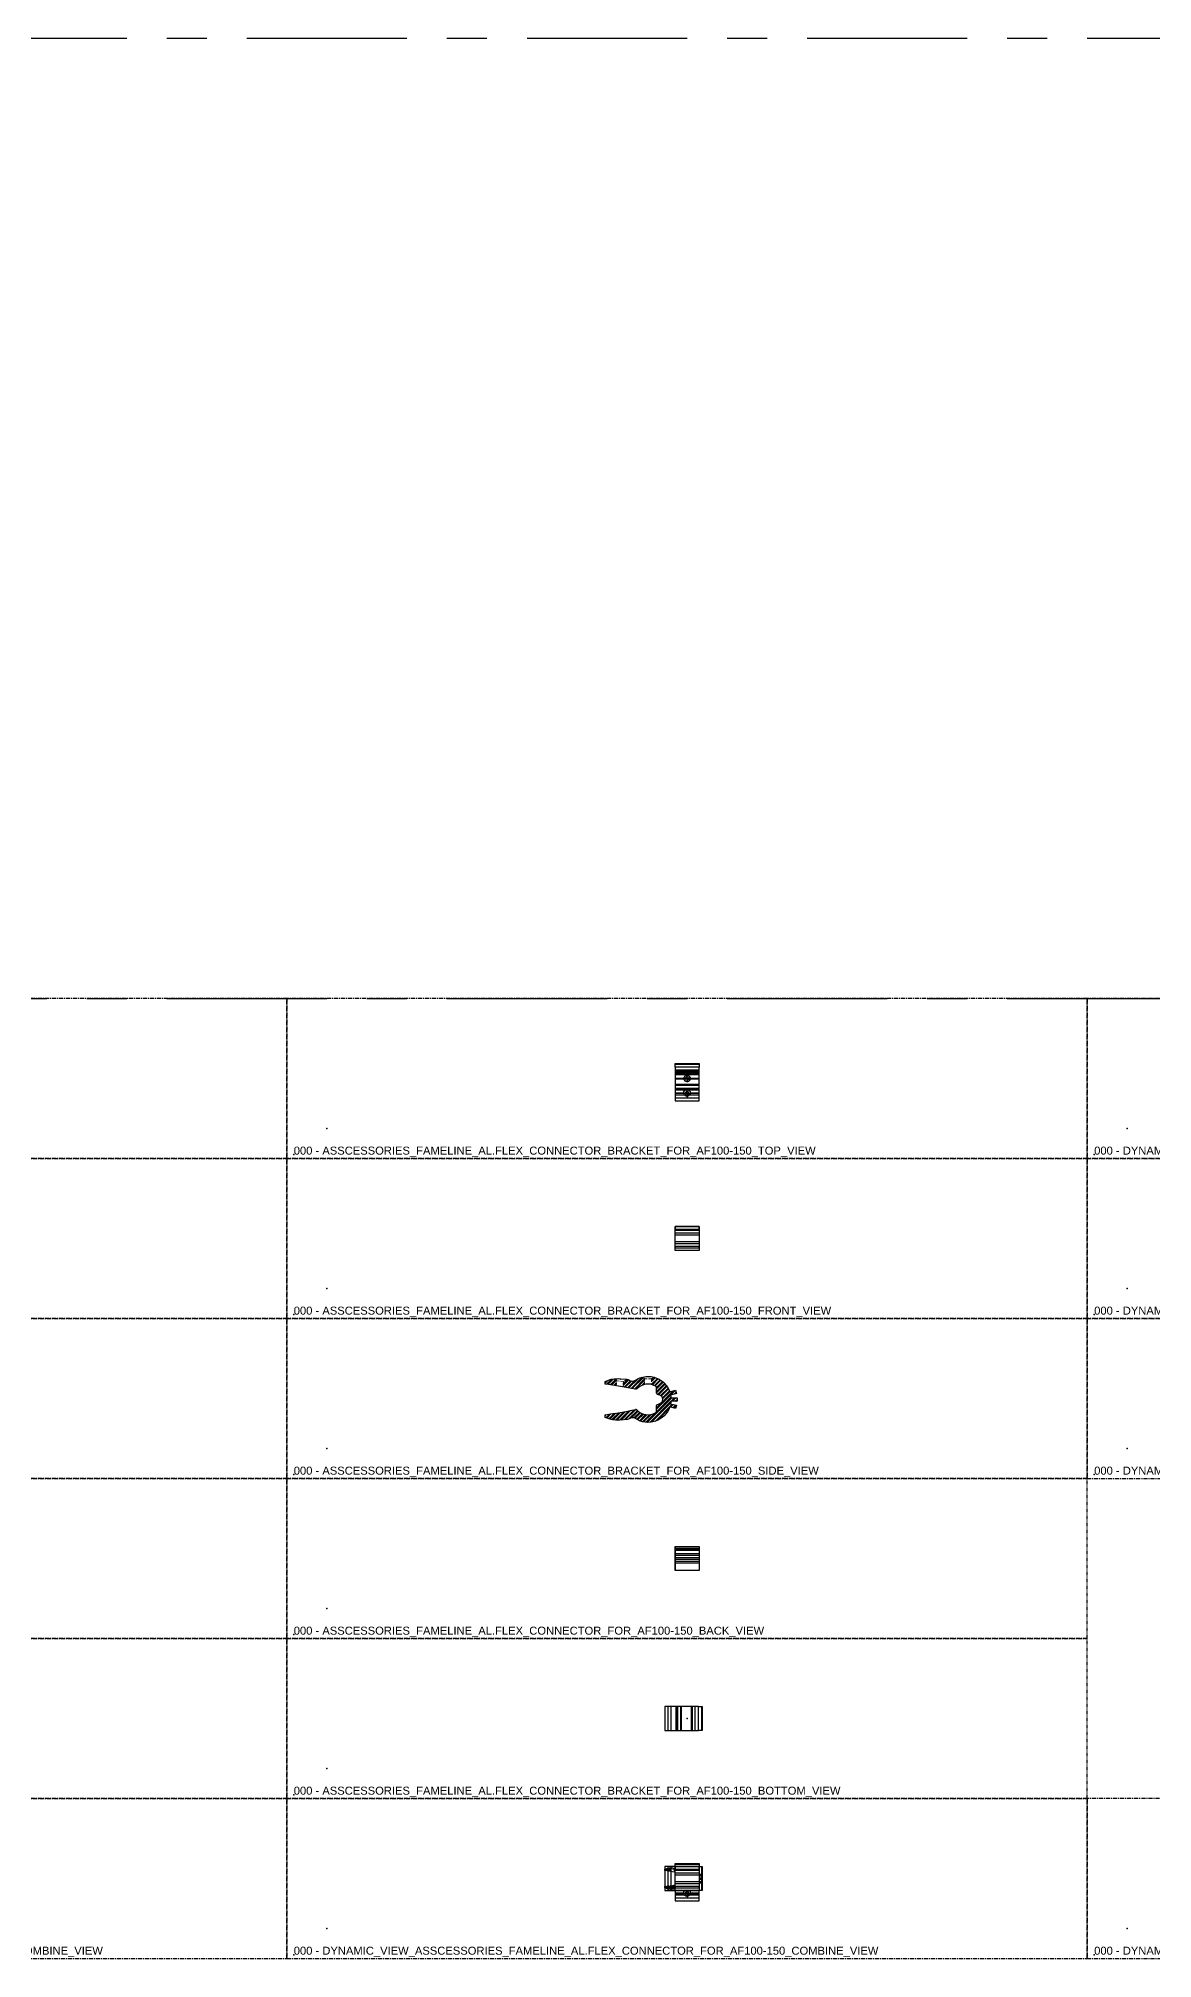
# Model space of a CAD drawing. Header units: millimetres. Extents: x -244126 to 368105, y -173968 to 259060.
# Drawn here: x 162574 to 163966, y -10996 to -8596 of the extents above; entities that cross this region are included whole.
import ezdxf

# ---------------------------------------------------------------- set-up
doc = ezdxf.new("R2010")
doc.units = ezdxf.units.MM
doc.header["$MEASUREMENT"] = 0
doc.linetypes.add('005_GG_TA_LINE', pattern=[13.75, 5, -1.25, 1.25, -1.25, 5])
doc.linetypes.add('HIDDEN', pattern=[9.524999999999999, 6.35, -3.175])
for name, color, linetype in [('000 - H A T C H', 8, 'Continuous'), ('000 - WIPEOUT', 250, 'Continuous'), ('001 - ASCESSORIES', 1, 'Continuous'), ('PICTURE', 130, 'Continuous'), ('SLD-0', 179, 'Continuous')]:
    doc.layers.add(name, color=color, linetype=linetype)
doc.styles.get("Standard").update_dxf_attribs({"font": 'arial.ttf'})

# ---------------------------------------------------------------- blocks, each defined once
blk = doc.blocks.new('*U1767')
at = {"color": 0, "linetype": '005_GG_TA_LINE'}
blk.add_lwpolyline([(0, 0), (200, 0), (200, 30), (0, 30)], close=True, dxfattribs=at)
blk.add_attdef('NAMEBLK', (8.581742425833, 4.877933635547379), '', height=10, dxfattribs=at)
blk = doc.blocks.new('*U1763')
at = {"color": 0, "linetype": '005_GG_TA_LINE'}
blk.add_lwpolyline([(0, 0), (1000, 0), (1000, 200), (0, 200)], close=True, dxfattribs=at)
for p in [(50, 37.5), (8.581742425833, 4.877933635547379)]:
    blk.add_point(p, dxfattribs=at)
blk.add_attdef('NAMEBLK', (8.581742425833, 4.877933635547379), '', height=10, dxfattribs=at)
blk = doc.blocks.new('000 - ASSCESSORIES_FAMELINE_AL.FLEX_CONNECTOR_BRACKET_FOR_AF100-150_SIDE_VIEW')
at = {"layer": '000 - H A T C H'}
h = blk.add_hatch(dxfattribs=at)
h.set_pattern_fill('ANSI32', color=8, scale=5)
h.set_pattern_definition([(45, (-1970.133086501305, -301.5134273469718), (-1.325825214724777, 1.325825214724777), []), (45, (-1969.249203026305, -301.5134273469718), (-1.325825214724777, 1.325825214724777), [])])
edge = h.paths.add_edge_path()
edge.add_line((-20.45845730743258, 12.03585141655198), (-21.79640594343869, 13.38736893007616))
edge.add_arc((-15.38280266856646, -54.32815596914018), 68.01857554627152, 95.41056788355975, 97.3807846533643)
edge.add_line((-24.12067372296133, 13.12683812900362), (-28.00000002518073, 11.74640096148046))
edge.add_line((-28.00000002518073, 11.74640096148046), (-28.00000002518073, 9.982847878351961))
edge.add_arc((-65.50000005036759, -268.0921051055449), 280.5921051613631, 80.82262831623319, 82.3196706475087, ccw=False)
edge.add_line((-20.74799565938565, 8.908233489690431), (-20.45845730743258, 12.03585141655198))
edge = h.paths.add_edge_path()
edge.add_line((-2.247900000002346, 13.34529063394088), (-3.675070032631993, 14.54282848194852))
edge.add_arc((-4.547473508864641e-13, 4.163780431554187e-12), 14.99999999999985, 104.1821096426862, 123.2564312859659)
edge.add_arc((-10.2000000000005, 15.55377767618468), 3.600000000001335, 239.8149540720326, 303.2564312859647, ccw=False)
edge.add_arc((-14.52403145888115, 8.119885563528854), 4.999999999998389, 59.81495407201339, 82.58729921810303)
edge.add_line((-13.87895437080238, 13.07809850272578), (-15.98179904015456, 11.62142603363272))
edge.add_line((-15.98179904015456, 11.62142603363272), (-16.30285208181203, 8.153383745668307))
edge.add_arc((-65.50000005040192, -268.0921051058473), 280.5921051616672, 78.21476437810668, 79.90194361018649, ccw=False)
edge.add_arc((-7.986557415949164, 7.564053188677931), 0.9999999999704534, 258.2147643790605, 316.5563218511476)
edge.add_arc((-4.547473508864641e-13, 3.765876499528531e-12), 9.999999999999606, 102.99052971916961, 136.5563218502079, ccw=False)
edge.add_line((-2.247900000002119, 9.74407233091263), (-2.247900000002346, 13.34529063394088))
edge = h.paths.add_edge_path()
edge.add_line((3.6750700326279, 14.54282848194852), (2.247899999998026, 13.34529063394088))
edge.add_line((2.247899999998026, 13.34529063394088), (2.247899999998026, 9.744072330913312))
edge.add_arc((-2.273736754432321e-12, 4.689582056016661e-13), 10.00000000000318, 60.303942627590004, 77.00947028084312, ccw=False)
edge.add_arc((4.458590056197409, 7.817990452208861), 0.9999999999998342, 3.581135388230905e-11, 60.30394262759518, ccw=False)
edge.add_line((5.458590056196954, 7.817990452209486), (5.458590056196954, 4.202288354184546))
edge.add_arc((6.458590056196499, 4.202288354184375), 0.9999999999995453, 180, 255.1969891242311)
edge.add_arc((-65.50000004537264, -268.0921050868787), 280.6421051420444, 74.96711655903562, 75.19698912420841, ccw=False)
edge.add_arc((6.499999949552603, 2.856381797755603e-12), 3.050000050446423, -74.96711655905432, 74.96711655903658, ccw=False)
edge.add_arc((-65.50000004859135, 268.0921050991481), 280.6421051547233, 284.8030108757873, 285.03288344094943, ccw=False)
edge.add_arc((6.458590056197409, -4.202288354179231), 1.000000000000298, 104.8030108757545, 179.9999999999902)
edge.add_line((5.458590056196954, -4.202288354179061), (5.458590056200592, -7.817990452203716))
edge.add_arc((4.458590056201956, -7.81799045220383), 0.9999999999986358, -60.3039426276228, 0, ccw=False)
edge.add_arc((1.364242052659392e-12, -1.975308805413079e-12), 9.999999999996872, 223.4436781498002, 299.6960573724321, ccw=False)
edge.add_arc((-7.986557415948482, -7.564053188668581), 0.9999999999688675, 43.44367814841691, 101.7852356209447)
edge.add_arc((-65.500000050489, 268.0921051064158), 280.5921051622342, 277.6803293524923, 281.7852356218875, ccw=False)
edge.add_line((-28.00000002518073, -9.982847878343634), (-28.00000002518073, -11.74640096147259))
edge.add_line((-28.00000002518073, -11.74640096147259), (-24.12067372296133, -13.12683812899563))
edge.add_arc((-15.38280266858783, 54.32815596894569), 68.01857554606799, 262.6192153466316, 265.9285026261889)
edge.add_arc((-19.39569183884782, -2.047779520101741), 11.49999999998731, 265.9285026260912, 274.67850871028)
edge.add_line((-18.45769812920571, -13.50946211038404), (-13.32553242907125, -13.02950616912106))
edge.add_arc((-13.51206471279488, -11.03822374135312), 2.000000000002136, 275.3515339592213, 306.2592707360218)
edge.add_arc((-10.20000000000095, -15.55377767617505), 3.599999999999676, 56.74356871400943, 126.25927073595949, ccw=False)
edge.add_arc((-4.547473508864641e-13, 2.629008122312371e-12), 14.99999999999955, 236.7435687140313, 340.7945343998514)
edge.add_line((14.16517491686, -4.934350978063591), (17.97129716725112, -5.954198361352539))
edge.add_line((17.97129716725112, -5.954198361352539), (18.54069906647646, -3.82916154351453))
edge.add_line((18.54069906647646, -3.82916154351453), (14.7345768160867, -2.809314160220239))
edge.add_arc((1.682565198279917e-11, 2.415845301584341e-13), 14.99999999998286, 349.2054656001972, 355.7945343998641)
edge.add_line((14.95961229444129, -1.099999999992221), (18.89999999999964, -1.099999999992562))
edge.add_line((18.89999999999964, -1.099999999992562), (18.89999999999964, 1.100000000005323))
edge.add_line((18.89999999999964, 1.100000000005323), (14.95961229444038, 1.100000000005551))
edge.add_arc((-1.305124897044152e-10, -2.101785412378376e-11), 15.00000000013116, 4.205465600224868, 10.79453439982918)
edge.add_line((14.73457681608397, 2.809314160234024), (18.54069906647555, 3.829161543523199))
edge.add_line((18.54069906647555, 3.829161543523199), (17.9712971672493, 5.954198361358706))
edge.add_line((17.9712971672493, 5.954198361358706), (14.16517491685909, 4.93435097807442))
edge.add_arc((2.728484105318785e-12, -9.947598300641403e-14), 14.99999999999872, 19.20546560018317, 43.86524685471897)
edge.add_line((10.81457350060009, 10.3944696834488), (10.39446968344055, 10.39446968344824))
edge.add_line((10.39446968344055, 10.39446968344824), (10.39446968344146, 10.81457350060846))
edge.add_arc((1.227817847393453e-11, 2.070521532004932e-11), 14.99999999997826, 46.1347531453093, 58.86524685471517)
edge.add_line((7.755789126713353, 12.83930430444038), (7.349999999999909, 12.73057343563399))
edge.add_line((7.349999999999909, 12.73057343563399), (7.241269131190165, 13.13636256235908))
edge.add_arc((4.547473508864641e-13, 7.062794793455396e-12), 14.99999999999616, 61.13475314534855, 75.81789035732456)
at = {"color": 1, "linetype": 'HIDDEN', "lineweight": 0, "ltscale": 0.3}
for p, q in [((-20.45845730743258, 12.03585141655198), (-21.79640594343869, 13.38736893007633)), ((-13.86941943492366, 13.08470349775548), (-15.98179904015433, 11.62142603363277)), ((-2.247900000002119, 13.34529063394088), (-3.674697807457051, 14.54251614794136)), ((2.247899999998481, 13.34529063394088), (-2.247900000002119, 13.34529063394088)), ((-2.247900000002119, 9.744072330905468), (-2.247900000002119, 13.34529063394088)), ((3.67430017411607, 14.54218249395497), (2.247899999998481, 13.34529063394088)), ((2.247899999998481, 13.34529063394088), (2.247899999998481, 9.745539361511831)), ((-20.74799565938656, 8.908233489681564), (-20.45845730743258, 12.03585141655198)), ((-15.98179904015433, 11.62142603363277), (-20.45845730743258, 12.03585141655198)), ((-15.98179904015433, 11.62142603363277), (-16.30279628775497, 8.153986437820848))]:
    blk.add_line(p, q, dxfattribs=at)
at = {"layer": '001 - ASCESSORIES', "color": 0, "lineweight": 25, "ltscale": 4}
blk.add_lwpolyline([(-7.260506741778045, -6.876411989735558, 0.3455598544899178), (4.95398895133394, -8.686656058003493, 0.2693711153167579), (5.458590056200592, -7.81799045220275), (5.458590056196954, -4.202288354179061, -0.340413108691921), (6.203093492340031, -3.235478390505975, 0.001003008616846074), (7.29108874346457, -2.945620278965563, 0.7668711655276829), (7.29108874346548, 2.945620278971049, 0.001003008616846018), (6.203093492338667, 3.235478390512142, -0.3404131086918988), (5.458590056196954, 4.20228835418466), (5.458590056196954, 7.817990452209486, 0.2693711153167518), (4.953988951329848, 8.686656058009433, 0.3455598544899169), (-7.260506741781228, 6.876411989736837, -0.2602082017446815), (-8.190801219571313, 6.585133136466041, 0.01791294803426168), (-28.00000002518073, 9.982847878351848), (-28.00000002518073, 11.74640096148046), (-24.12067372296133, 13.12683812900362, -0.01444049335342799), (-20.21220614433742, 13.51875613017394, -0.03819766527064118), (-18.45769812920571, 13.50946211039202), (-18.09540372788069, 13.17592280785114), (-17.73310932655568, 13.44238350531016), (-14.05770074957991, 13.09809163294251, -0.1087827159156475), (-12.01005968046229, 12.44191586158293, 0.2841098283730177), (-8.225806451612698, 12.54336909369711, -0.1410822828067592), (-0.2970582579118854, 14.99705825792269), (6.366462912410498e-12, 14.70000000000421), (0.2970582579237089, 14.99705825792178, -0.1215910610734725), (7.241269131190165, 13.13636256235903), (7.349999999999909, 12.73057343563399), (7.755789126713353, 12.83930430444032, -0.05560445857106525), (10.39446968344146, 10.81457350060846), (10.39446968344055, 10.39446968344824), (10.81457350060009, 10.3944696834488, -0.108015765328233), (14.16517491685909, 4.93435097807442), (17.9712971672493, 5.954198361358706), (18.54069906647555, 3.829161543523199), (14.73457681608397, 2.809314160234024, -0.02875816033783684), (14.95961229444038, 1.100000000005551), (18.89999999999964, 1.100000000005323), (18.89999999999964, -1.099999999992562), (14.95961229444129, -1.099999999992221, -0.02875816033784464), (14.7345768160867, -2.809314160220239), (18.54069906647646, -3.82916154351453), (17.97129716725112, -5.954198361352539), (14.16517491685954, -4.934350978063591, -0.4880078985675621), (-8.225806451612698, -12.54336909368969, 0.312977108598853), (-12.32918445822361, -12.65092157521853, -0.1356840189548301), (-13.32553242907125, -13.02950616912101), (-18.45769812920571, -13.50946211038404, -0.03819766527064113), (-20.21220614433742, -13.51875613016595, -0.01444049335342799), (-24.12067372296133, -13.12683812899563), (-28.00000002518073, -11.74640096147259), (-28.00000002518073, -9.982847878343861, 0.01791294803426157), (-8.190801219570858, -6.585133136458168, -0.2602082017446712), (-7.260506741781228, -6.876411989728965, 0.2602082017446696), (-8.190801219570858, -6.585133136465785)], format="xyb", dxfattribs=at)
blk = doc.blocks.new('SW_CENTERMARKSYMBOL_0')
at = {"layer": 'SLD-0', "color": 0}
for p, q in [((-4.999999999999997, 0), (-9.500000000000002, 0)), ((0, 0), (-4.999999999999997, 0)), ((0, 4.99999999999999), (0, 9.499999999999995)), ((0, 0), (0, 4.99999999999999)), ((0, 0), (0, -5.000000000000004)), ((0, 0), (4.999999999999997, 0)), ((4.999999999999997, 0), (9.500000000000002, 0)), ((0, -5.000000000000004), (0, -9.500000000000009))]:
    blk.add_line(p, q, dxfattribs=at)
blk = doc.blocks.new('000 - ASSCESSORIES_FAMELINE_AL.FLEX_CONNECTOR_BRACKET_FOR_AF100-150_TOP_VIEW')
at = {"color": 1}
blk.add_lwpolyline([(14.99999999999386, 18.89999999999372), (14.99999999999386, 14.16517491685408), (-15.00000000000614, 14.16517491685409), (-15.00000000000614, 18.89999999999372)], close=True, dxfattribs=at)
at = {"color": 0}
blk.add_lwpolyline([(14.99999999999386, -28.00000002518618), (14.99999999999386, 14.16517491685408), (-15.00000000000614, 14.16517491685409), (-15.00000000000614, -28.00000002518618)], close=True, dxfattribs=at)
at = {"layer": '001 - ASCESSORIES', "color": 1, "lineweight": 25, "ltscale": 4}
for p, q in [((-15.00000000000614, 10.81457350059464), (14.99999999999386, 10.81457350059463)), ((-15.00000000000614, 10.39446968343646), (14.99999999999386, 10.39446968343645)), ((-15.00000000000614, 9.549999999993817), (14.99999999999386, 9.549999999993814)), ((-15.00000000000614, 7.755789126706987), (14.99999999999386, 7.755789126706985)), ((-15.00000000000614, 7.349999999994453), (14.99999999999386, 7.349999999994451)), ((-15.00000000000614, 7.291088743459114), (14.99999999999386, 7.291088743459112)), ((-15.00000000000614, 7.241269131185619), (14.99999999999386, 7.241269131185617)), ((-15.00000000000614, 6.203093492333665), (14.99999999999386, 6.203093492333664)), ((-15.00000000000614, 5.458590056191498), (14.99999999999386, 5.458590056191496)), ((-15.00000000000614, 4.953988951323937), (14.99999999999386, 4.953988951323935)), ((-15.00000000000614, -7.260506741787139), (14.99999999999386, -7.260506741787141)), ((-15.00000000000614, -8.190801219576768), (14.99999999999386, -8.190801219576771)), ((-15.00000000000614, -8.225806451619063), (14.99999999999386, -8.225806451619066)), ((-15.00000000000614, -8.225806451619063), (14.99999999999386, -8.225806451619066)), ((-15.00000000000614, -12.01005968046729), (14.99999999999386, -12.01005968046729)), ((-15.00000000000614, -12.32918445822906), (14.99999999999386, -12.32918445822907)), ((-15.00000000000614, -13.3255324290767), (14.99999999999386, -13.3255324290767)), ((-15.00000000000614, -14.05770074958582), (-1.230994658463943, -14.05770074958582)), ((-15.00000000000614, -20.21220614434287), (-3.420772236224253, -20.21220614434287)), ((1.230994658451663, -14.05770074958582), (14.99999999999386, -14.05770074958582)), ((3.420772236212029, -20.21220614434287), (14.99999999999386, -20.21220614434287)), ((-15.00000000000614, -24.12067372296679), (14.99999999999386, -24.12067372296679))]:
    blk.add_line(p, q, dxfattribs=at)
at = {"layer": 'PICTURE', "color": 1, "lineweight": 25, "ltscale": 4}
for p, q in [((-15.00000000000614, 18.89999999999372), (14.99999999999386, 18.89999999999372)), ((-15.00000000000614, 18.54069906647055), (14.99999999999386, 18.54069906647055)), ((-15.00000000000614, 17.97129716724385), (14.99999999999386, 17.97129716724385))]:
    blk.add_line(p, q, dxfattribs=at)
at = {"layer": 'PICTURE', "color": 8, "lineweight": 25, "ltscale": 4}
for p, q in [((-15.00000000000614, 0.2970582579182529), (-4.205922651625201, 0.2970582579187069)), ((-15.00000000000614, 9.184850993608909e-16), (-3.862379753923278, 2.365025501366842e-16)), ((3.862379753910545, 9.092581992227923e-13), (14.99999999999386, -9.18485099360139e-16)), ((4.205922651612809, 0.2970582579196159), (14.99999999999386, 0.297058257918251)), ((-15.00000000000614, -0.2970582579168867), (-4.205922651621449, -0.2970582579723666)), ((-15.00000000000614, -17.73310932656113), (-4.202975811308421, -17.73310932656113)), ((-15.00000000000614, -18.09540372788615), (-3.860396158230743, -18.09540372788615)), ((-15.00000000000614, -18.45769812921117), (-4.198185144488435, -18.45769812920025)), ((3.860396158218463, -18.09540372788615), (14.99999999999386, -18.09540372788615)), ((4.198185144475246, -18.45769812921117), (14.99999999999386, -18.45769812921117)), ((4.202975811296141, -17.73310932656113), (14.99999999999386, -17.73310932656113)), ((4.205922651609171, -0.2970582579723671), (14.99999999999386, -0.2970582579168886))]:
    blk.add_line(p, q, dxfattribs=at)
at = {"layer": 'PICTURE', "color": 4, "lineweight": 25, "ltscale": 4}
for p, q in [((-15.00000000000614, -20.21220614434287), (-3.420772236224481, -20.21220614434333)), ((3.420772236211973, -20.21220614434606), (14.99999999999386, -20.21220614434287))]:
    blk.add_line(p, q, dxfattribs=at)
at = {"layer": 'PICTURE', "color": 8, "lineweight": 25, "ltscale": 4}
blk.add_circle((-6.139089236967266e-12, 3.759107991865964e-28), 2.247899999999969, dxfattribs=at)
at = {"layer": 'PICTURE', "color": 8, "lineweight": 25, "ltscale": 4, "extrusion": (0, 0, -1)}
for centre, major_axis, ratio, start_param, end_param in [((-6.140195906727732e-12, -18.07328874312498), (-4.216840383457011, 2.582070039057963e-16), 0.9956426461042609, 0.08111360767363895, 1.274559040389544), ((-6.141346376365033e-12, -36.86188375846541), (-1.263683201829572e-15, -20.63751283569103), 0.4495945704383358, 2.672067241445656, 2.712487115018666), ((-6.140195906727732e-12, -18.07328874312498), (-4.216840383457011, 2.582070039057963e-16), 0.9956426461042609, 1.867033613200249, 3.060479045916154), ((-6.141346376365033e-12, -36.86188375846541), (-1.263683201829572e-15, -20.63751283569103), 0.4495945704383358, 3.570698192160946, 3.611118065734107)]:
    blk.add_ellipse(centre, major_axis=major_axis, ratio=ratio, start_param=start_param, end_param=end_param, dxfattribs=at)
at = {"layer": 'PICTURE', "color": 8, "lineweight": 25, "ltscale": 4}
for points, knots in [([(4.205922651612809, 0.2970582579196159), (4.182859044731458, 0.5416524790316541), (4.131857189939296, 0.7814752097501694), (3.974661882439932, 1.251733223560222), (3.869746038505468, 1.476984353339048), (3.617216922761145, 1.898636979416096), (3.467253913798004, 2.09838524254792), (3.136032505201683, 2.461096308145898), (2.954297583782477, 2.625596157974996), (2.560271777433968, 2.923114943670043), (2.350444508108467, 3.053938397952152), (1.914416793650276, 3.278077503628083), (1.686500777789547, 3.372417433111877), (0.977936904959279, 3.600694535394723), (0.4914111732610993, 3.675717094591619), (-0.5039244808715464, 3.674414784368764), (-0.9887379749225145, 3.598412442270728), (-1.932324630276298, 3.291996796414423), (-2.368421141069234, 3.068757711483613), (-2.958039477655461, 2.622373800694731), (-3.141153704652879, 2.455967763281024), (-3.469091944687875, 2.09588265712091), (-3.615671649758838, 1.900999034068264), (-3.869643413879999, 1.4773724132192), (-3.97455505282619, 1.251371393700538), (-4.130124742305952, 0.7873313144336864), (-4.182448520642424, 0.5460061702524401), (-4.205922651625201, 0.2970582579187069)], [0, 0, 0, 0, 0.0625000000000099, 0.0625000000000099, 0.1250000000000198, 0.1250000000000198, 0.1875000000000297, 0.1875000000000297, 0.2500000000000396, 0.2500000000000396, 0.3125000000000495, 0.3125000000000495, 0.3750000000000593, 0.3750000000000593, 0.5000000000000449, 0.5000000000000449, 0.6250000000000304, 0.6250000000000304, 0.750000000000016, 0.750000000000016, 0.8125000000000121, 0.8125000000000121, 0.8750000000000081, 0.8750000000000081, 0.9375000000000041, 0.9375000000000041, 1, 1, 1, 1]), ([(-4.205922651621449, -0.2970582579723666), (-4.182859044736347, -0.5416524790807669), (-4.131857189941115, -0.7814752097974631), (-3.974661882436294, -1.251733223602059), (-3.869746038500693, -1.476984353377247), (-3.617216922753983, -1.898636979448383), (-3.467253913789818, -2.098385242577478), (-3.136032505193498, -2.461096308170454), (-2.954297583774633, -2.625596157996824), (-2.560271777427261, -2.923114943686414), (-2.350444508103124, -3.053938397966704), (-1.914416793647661, -3.278077503638087), (-1.686500777788183, -3.372417433120063), (-0.9779369049635991, -3.600694535399271), (-0.4914111732690574, -3.675717094594802), (0.5039244808548344, -3.674414784371493), (0.9887379749019372, -3.598412442275276), (1.932324630248558, -3.291996796423518), (2.368421141039107, -3.068757711496801), (2.958039477622719, -2.62237380071474), (3.141153704620024, -2.455967763303306), (3.469091944655361, -2.095882657150469), (3.615671649726664, -1.900999034101005), (3.869643413849985, -1.477372413259673), (3.974555052798451, -1.251371393742375), (4.130124742283101, -0.7873313144809801), (4.182448520622529, -0.5460061703038266), (4.205922651609171, -0.2970582579723671)], [0, 0, 0, 0, 0.06250000000001954, 0.06250000000001954, 0.1250000000000391, 0.1250000000000391, 0.1875000000000586, 0.1875000000000586, 0.2500000000000782, 0.2500000000000782, 0.3125000000000977, 0.3125000000000977, 0.3750000000001172, 0.3750000000001172, 0.500000000000118, 0.500000000000118, 0.6250000000001188, 0.6250000000001188, 0.7500000000001197, 0.7500000000001197, 0.8125000000000897, 0.8125000000000897, 0.8750000000000597, 0.8750000000000597, 0.9375000000000299, 0.9375000000000299, 1, 1, 1, 1]), ([(-4.198185144488435, -18.45769812920025), (-4.163690323022366, -18.78202688236024), (-4.07688231278371, -19.09341526097069), (-3.807736185933324, -19.69105501287413), (-3.631980642752411, -19.96309435124886), (-3.42077223622414, -20.21220614434287)], [0, 0, 0, 0, 0.5, 0.5, 1, 1, 1, 1]), ([(-3.420772236224253, -20.21220614434287), (-3.211050423357848, -20.4595645601994), (-2.977170052136672, -20.68141833838308), (-2.590289127169059, -20.97621340138357), (-2.454433272743928, -21.06852104274913), (-2.176148016338631, -21.23621040220451), (-1.890599661630632, -21.3877609649403), (-1.590817780469139, -21.50771131475176), (-1.283809140267637, -21.61162873869125), (-1.125684295556199, -21.65576182656514), (-0.6487045956520219, -21.76113133618583), (-0.3277445889574451, -21.79612557891369), (0.3200345409863972, -21.79668299071182), (0.6482129713409663, -21.76100896705066), (1.279083086426566, -21.62210328015681), (1.586947171785595, -21.51872728684612), (2.17970068934835, -21.24443927093307), (2.456204932788863, -21.07771979584504), (2.970762909017593, -20.68694866457827), (3.210008791770518, -20.46079312261054), (3.420772236210381, -20.21220614434515)], [0, 0, 0, 0, 0.1250000000000266, 0.1250000000000266, 0.1875000000000378, 0.1875000000000378, 0.250000000000049, 0.3125000000000602, 0.3125000000000602, 0.3750000000000714, 0.3750000000000714, 0.5000000000000572, 0.5000000000000572, 0.6250000000000429, 0.6250000000000429, 0.7500000000000285, 0.7500000000000285, 0.8750000000000143, 0.8750000000000143, 1, 1, 1, 1]), ([(-2.22636300855993, -18.26941272924205), (-2.236370322360359, -18.36048826794558), (-2.259881510699871, -18.57446118678035), (-2.222104879793962, -18.91703971857714), (-2.125943139154289, -19.27988077393184), (-1.965604677160628, -19.62469600381246), (-1.751504309752705, -19.93497722347001), (-1.485125893957389, -20.20753223336669), (-1.179372769428825, -20.42997195312273), (-0.8372245919809996, -20.59852908860557), (-0.4434013506293026, -20.7216424121716), (-0.1575032001366038, -20.73863456753406), (-6.140359685290915e-12, -20.74799565938474)], [0, 0, 0, 0, 0.07339896859750616, 0.1724435756715252, 0.2743633264528603, 0.3733487115381068, 0.4752159247896957, 0.573998623718782, 0.6756599833889835, 0.7741975232188649, 0.8756039077933017, 1, 1, 1, 1]), ([(2.234669348405645, -18.31866954846282), (2.234357734260583, -18.30309897824372), (2.231576639927197, -18.16413473257126), (2.165208546454436, -17.90297663876299), (2.034295255795427, -17.55214714348313), (1.837230258216549, -17.22627228778947), (1.59146196948211, -16.94025867100845), (1.29737657059968, -16.69714460367732), (0.9696218710697612, -16.50836070326386), (0.6113398707763044, -16.3755915175052), (0.2396504279033697, -16.30491406149258), (-0.1419337885289461, -16.29675817083989), (-0.5155840356001146, -16.35128063493721), (-0.8778195613163017, -16.46781836600439), (-1.212077615894374, -16.64095959361202), (-1.515154961601639, -16.86899063077726), (-1.772899270590757, -17.14175105176673), (-1.984108356854223, -17.45630047409031), (-2.132865849982978, -17.7991670056881), (-2.214430822594182, -18.07570415375676), (-2.224188223253238, -18.23410699691794), (-2.22636300855993, -18.26941272924205)], [0, 0, 0, 0, 0.007181594512814431, 0.06409430420076997, 0.1226573598203212, 0.1795662326363488, 0.2381317781767922, 0.2949243516371436, 0.3533742524460968, 0.4099840740174077, 0.4682447375813281, 0.524697748752575, 0.5827908553702011, 0.6391989121581398, 0.6972379733178071, 0.7537376435387978, 0.8118659530649949, 0.8685422238219329, 0.9268524857074399, 0.9836964633445868, 0.9999999999999999, 0.9999999999999999, 0.9999999999999999, 0.9999999999999999]), ([(1.230994658451663, -14.05770074958582), (1.030593633164698, -13.99680121953952), (0.8274254447347849, -13.95258325138457), (0.4161651967808658, -13.8935817261372), (0.2069086053162428, -13.87885393556826), (-0.4202314185741906, -13.87915679005437), (-0.8302197862351486, -13.935909948676), (-1.230994658463943, -14.05770074958582)], [0, 0, 0, 0, 0.2499999999999999, 0.2499999999999999, 0.5, 0.5, 1, 1, 1, 1]), ([(-6.140359685290915e-12, -20.74799565938474), (0.124359824571569, -20.74207594108293), (0.3766887196909453, -20.73006469883785), (0.7428770375995543, -20.6334373879522), (1.09121047459689, -20.48059032122455), (1.405680284185222, -20.27290882421403), (1.683104521596077, -20.01406308929472), (1.910702408694532, -19.7154110564552), (2.086554693049492, -19.38011969286708), (2.200495183860993, -19.02347628531015), (2.256472234754368, -18.66422543641374), (2.24168438287836, -18.42985145472358), (2.234669348405645, -18.31866954846282)], [0, 0, 0, 0, 0.09962614411150232, 0.2021436983691665, 0.3017692204522645, 0.4042787991365492, 0.5040029028222882, 0.6066066340833427, 0.7065535274174211, 0.8093850147357358, 0.9095764074557009, 0.9999999999999999, 0.9999999999999999, 0.9999999999999999, 0.9999999999999999]), ([(3.420772236210154, -20.21220614434515), (3.630853642721944, -19.96442360229594), (3.807614252497159, -19.69123438383122), (4.076698764125466, -19.0939141101353), (4.163621358033764, -18.78267530793437), (4.198185144474905, -18.45769812921117)], [0, 0, 0, 0, 0.4999999999999998, 0.4999999999999998, 1, 1, 1, 1])]:
    blk.add_open_spline(points, degree=3, knots=knots, dxfattribs=at)
for points in [[(-3.862379753922937, 9.097312043230649e-13), (-3.978948960374282, 0.09781317814122328), (-4.093362945400145, 0.1969245271811817), (-4.205922651625087, 0.2970582579187069)], [(-4.205922651642709, -0.2970582579328035), (-4.093362945412196, -0.1969245271898214), (-3.978948960380649, -0.09781317814486076), (-3.862379753923278, 2.365025501366842e-16)], [(4.205922651612923, 0.2970582579191611), (4.09336294538798, 0.1969245271811812), (3.978948960362118, 0.09781317814122278), (3.862379753910659, 9.092581992227923e-13)], [(3.862379753910318, 4.545108483363282e-13), (3.978948960367916, -0.09781317814486126), (4.09336294539969, -0.1969245271893672), (4.205922651630431, -0.2970582579328041)], [(-3.860396158230743, -18.09540372788615), (-3.977380865195756, -17.97635191045993), (-4.091418276032301, -17.85549149994313), (-4.202975811308307, -17.73310932656113)], [(4.202975811296141, -17.73310932656113), (4.091418276020135, -17.85549149994404), (3.977380865183249, -17.97635191045993), (3.860396158218236, -18.09540372788615)]]:
    blk.add_open_spline(points, degree=3, dxfattribs=at)
at = {"layer": 'PICTURE', "color": 8, "lineweight": 25, "ltscale": 4, "xscale": -0.5, "yscale": 0.5, "zscale": 0.5, "rotation": 90}
for p in [(0, 0), (-1.140947487103287e-15, -18.63308650131057)]:
    blk.add_blockref('SW_CENTERMARKSYMBOL_0', p, dxfattribs=at)
blk = doc.blocks.new('000 - ASSCESSORIES_FAMELINE_AL.FLEX_CONNECTOR_FOR_AF100-150_BACK_VIEW')
for p, q in [((-15, 14.99705825791858), (-15, -14.99999999999977)), ((15, 14.99705825791858), (15, -14.99999999999977))]:
    blk.add_line(p, q)
at = {"color": 8}
for p, q in [((-15, 13.13636256235583), (15, 13.13636256235583)), ((-15, 12.83930430443712), (15, 12.83930430443712)), ((-15, 12.73057343563073), (15, 12.73057343563073)), ((-15, 10.81457350060526), (15, 10.81457350060526)), ((-15, 10.39446968344505), (15, 10.39446968344505))]:
    blk.add_line(p, q, dxfattribs=at)
at = {"color": 1}
for p, q in [((15, 5.954198361355509), (-15, 5.954198361355509)), ((15, 3.829161543520172), (-15, 3.829161543520172)), ((15, 1.10000000000241), (-15, 1.10000000000241)), ((15, -1.099999999995759), (-15, -1.099999999995759)), ((15, -3.829161543517728), (-15, -3.829161543517728)), ((15, -5.954198361355736), (-15, -5.954198361355736))]:
    blk.add_line(p, q, dxfattribs=at)
blk.add_lwpolyline([(-15, 14.99705825791858), (15, 14.99705825791858), (15, -14.99999999999977), (-15, -14.99999999999977)], close=True)
blk = doc.blocks.new('000 - ASSCESSORIES_FAMELINE_AL.FLEX_CONNECTOR_BRACKET_FOR_AF100-150_BOTTOM_VIEW')
at = {"color": 0}
blk.add_lwpolyline([(-28.00000002518618, -14.99999999999386), (14.16517491685408, -14.99999999999386), (14.16517491685408, 15.00000000000614), (-28.00000002518618, 15.00000000000614)], close=True, dxfattribs=at)
at = {"color": 1}
blk.add_lwpolyline([(18.89999999999372, -14.99999999999386), (14.16517491685408, -14.99999999999386), (14.16517491685408, 15.00000000000614), (18.89999999999372, 15.00000000000614)], close=True, dxfattribs=at)
blk.add_point((0, 0))
at = {"layer": '001 - ASCESSORIES', "color": 1, "lineweight": 25, "ltscale": 4}
for p, q in [((-24.12067372296679, 15.00000000000614), (-24.12067372296679, -14.99999999999386)), ((-20.21220614434287, 15.00000000000614), (-20.21220614434287, -14.99999999999386)), ((-14.05770074958582, 15.00000000000614), (-14.05770074958582, -14.99999999999386)), ((-13.3255324290767, 15.00000000000614), (-13.3255324290767, -14.99999999999386)), ((-12.32918445822907, 15.00000000000614), (-12.32918445822907, -14.99999999999386)), ((-12.01005968046729, 15.00000000000614), (-12.01005968046729, -14.99999999999386)), ((-8.225806451619064, 15.00000000000614), (-8.225806451619064, -14.99999999999386)), ((-8.225806451619064, 15.00000000000614), (-8.225806451619064, -14.99999999999386)), ((-8.19080121957677, 15.00000000000614), (-8.19080121957677, -14.99999999999386)), ((-7.26050674178714, 15.00000000000614), (-7.26050674178714, -14.99999999999386)), ((4.953988951323936, 15.00000000000614), (4.953988951323936, -14.99999999999386)), ((5.458590056191497, 15.00000000000614), (5.458590056191497, -14.99999999999386)), ((6.203093492333664, 15.00000000000614), (6.203093492333664, -14.99999999999386)), ((9.549999999993815, 15.00000000000614), (9.549999999993815, -14.99999999999386))]:
    blk.add_line(p, q, dxfattribs=at)
at = {"layer": 'PICTURE', "color": 4, "lineweight": 25, "ltscale": 4}
blk.add_line((-20.21220614434287, 15.00000000000614), (-20.2122061443431, -14.99999999999386), dxfattribs=at)
at = {"layer": 'PICTURE', "color": 1, "lineweight": 25, "ltscale": 4}
for p, q in [((17.97129716724385, 15.00000000000614), (17.97129716724385, -14.99999999999386)), ((18.54069906647055, 15.00000000000614), (18.54069906647055, -14.99999999999386)), ((18.89999999999372, 15.00000000000614), (18.89999999999372, -14.99999999999386))]:
    blk.add_line(p, q, dxfattribs=at)
blk = doc.blocks.new('000 - ASSCESSORIES_FAMELINE_AL.FLEX_CONNECTOR_BRACKET_FOR_AF100-150_FRONT_VIEW')
at = {"color": 1}
blk.add_wipeout([(-15, 14.99705825791898), (15, 14.99705825791898), (15, -14.99705825791898), (-15, -14.99705825791898)], dxfattribs=at).dxf.layer = '000 - WIPEOUT'
at = {"color": 8}
for p, q in [((15, 6.609737436518316), (-15, 6.609737436518316)), ((15, 4.202288354180865), (-15, 4.202288354180865)), ((15, -4.202288354182798), (-15, -4.202288354182798)), ((15, -6.585133136465345), (-15, -6.585133136465345))]:
    blk.add_line(p, q, dxfattribs=at)
at = {"color": 1}
blk.add_lwpolyline([(-15, 14.99705825791898), (15, 14.99705825791898), (15, -14.99705825791898), (-15, -14.99705825791898)], close=True, dxfattribs=at)
at = {"color": 2}
for points in [[(-15, 11.74640096147672), (15, 11.74640096147672), (15, 14.99705825791898), (-15, 14.99705825791898)], [(-15, -11.74640096147633), (15, -11.74640096147633), (15, -14.99705825791898), (-15, -14.99705825791898)]]:
    blk.add_lwpolyline(points, close=True, dxfattribs=at)
at = {"color": 0}
for points in [[(-15, 11.74640096147672), (15, 11.74640096147672), (15, 9.982847878348053), (-15, 9.982847878348053)], [(15, -9.982847878347599), (-15, -9.982847878347599), (-15, -11.74640096147633), (15, -11.74640096147633)]]:
    blk.add_lwpolyline(points, close=True, dxfattribs=at)
blk = doc.blocks.new('*U3631')
at = {"layer": '001 - ASCESSORIES', "color": 0}
for name in ['000 - ASSCESSORIES_FAMELINE_AL.FLEX_CONNECTOR_BRACKET_FOR_AF100-150_SIDE_VIEW', '000 - ASSCESSORIES_FAMELINE_AL.FLEX_CONNECTOR_BRACKET_FOR_AF100-150_BOTTOM_VIEW', '000 - ASSCESSORIES_FAMELINE_AL.FLEX_CONNECTOR_BRACKET_FOR_AF100-150_TOP_VIEW', '000 - ASSCESSORIES_FAMELINE_AL.FLEX_CONNECTOR_FOR_AF100-150_BACK_VIEW']:
    blk.add_blockref(name, (0, 0), dxfattribs=at)
blk.add_blockref('000 - ASSCESSORIES_FAMELINE_AL.FLEX_CONNECTOR_BRACKET_FOR_AF100-150_FRONT_VIEW', (0, 0), dxfattribs=at)

msp = doc.modelspace()

# ---------------------------------------------------------------- block references
for name, p in [('000 - ASSCESSORIES_FAMELINE_AL.FLEX_CONNECTOR_BRACKET_FOR_AF100-150_TOP_VIEW', (163384.1014950252, -9895.80520517769)), ('000 - ASSCESSORIES_FAMELINE_AL.FLEX_CONNECTOR_FOR_AF100-150_BACK_VIEW', (163384.1014950252, -10495.80520517769)), ('000 - ASSCESSORIES_FAMELINE_AL.FLEX_CONNECTOR_BRACKET_FOR_AF100-150_BOTTOM_VIEW', (163384.1014950252, -10695.80520517769))]:
    msp.add_blockref(name, p)
at = {"xscale": 1.91673886260686, "yscale": 1.91673886260686, "zscale": 1.91673886260686}
msp.add_blockref('000 - ASSCESSORIES_FAMELINE_AL.FLEX_CONNECTOR_BRACKET_FOR_AF100-150_SIDE_VIEW', (163335.3307759278, -10296.90225977618), dxfattribs=at)
at = {"layer": '001 - ASCESSORIES', "linetype": '005_GG_TA_LINE', "xscale": 40, "yscale": 40, "zscale": 40}
msp.add_blockref('*U1767', (158884.1014950252, -9795.80520517769), dxfattribs=at)
at = {"layer": '001 - ASCESSORIES', "linetype": '005_GG_TA_LINE'}
for p, values in [((161884.1014950252, -9995.80520517769), {'NAMEBLK': '000 - ASSCESSORIES_FAMELINE_AL.FLEX_ANGLE_BRACKET_FOR_AF200-300_TOP_VIEW'}), ((162884.1014950252, -9995.80520517769), {'NAMEBLK': '000 - ASSCESSORIES_FAMELINE_AL.FLEX_CONNECTOR_BRACKET_FOR_AF100-150_TOP_VIEW'}), ((163884.1014950252, -9995.80520517769), {'NAMEBLK': '000 - DYNAMIC_COMBINE_ASSCESSORIES_FAMELINE_AL.FLEX_ANGLE+CONNECTOR_BRACKET_FOR_AF100-150_TOP_VIEW'}), ((161884.1014950252, -10195.80520517769), {'NAMEBLK': '000 - ASSCESSORIES_FAMELINE_AL.FLEX_ANGLE_BRACKET_FOR_AF200-300_FRONT_VIEW'}), ((162884.1014950252, -10195.80520517769), {'NAMEBLK': '000 - ASSCESSORIES_FAMELINE_AL.FLEX_CONNECTOR_BRACKET_FOR_AF100-150_FRONT_VIEW'}), ((163884.1014950252, -10195.80520517769), {'NAMEBLK': '000 - DYNAMIC_COMBINE_ASSCESSORIES_FAMELINE_AL.FLEX_ANGLE+CONNECTOR_BRACKET_FOR_AF100-150_FRONT_VIEW'}), ((161884.1014950252, -10395.80520517769), {'NAMEBLK': '000 - ASSCESSORIES_FAMELINE_AL.FLEX_ANGLE_BRACKET_FOR_AF200-300_SIDE_VIEW'}), ((162884.1014950252, -10395.80520517769), {'NAMEBLK': '000 - ASSCESSORIES_FAMELINE_AL.FLEX_CONNECTOR_BRACKET_FOR_AF100-150_SIDE_VIEW'}), ((163884.1014950252, -10395.80520517769), {'NAMEBLK': '000 - DYNAMIC_COMBINE_ASSCESSORIES_FAMELINE_AL.FLEX_ANGLE+CONNECTOR_BRACKET_FOR_AF100-150_SIDE_VIEW'}), ((161884.1014950252, -10595.80520517769), {'NAMEBLK': '000 - ASSCESSORIES_FAMELINE_AL.FLEX_ANGLE_BRACKET_FOR_AF200-300_BACK_VIEW'}), ((162884.1014950252, -10595.80520517769), {'NAMEBLK': '000 - ASSCESSORIES_FAMELINE_AL.FLEX_CONNECTOR_FOR_AF100-150_BACK_VIEW'}), ((161884.1014950252, -10795.80520517769), {'NAMEBLK': '000 - ASSCESSORIES_FAMELINE_AL.FLEX_ANGLE_BRACKET_FOR_AF200-300_BOTTOM_VIEW'}), ((162884.1014950252, -10795.80520517769), {'NAMEBLK': '000 - ASSCESSORIES_FAMELINE_AL.FLEX_CONNECTOR_BRACKET_FOR_AF100-150_BOTTOM_VIEW'}), ((161884.1014950252, -10995.80520517769), {'NAMEBLK': '000 - DYNAMIC_VIEW_ASSCESSORIES_FAMELINE_AL.FLEX_ANGLE_BRACKET_FOR_AF200-300_COMBINE_VIEW'}), ((162884.1014950252, -10995.80520517769), {'NAMEBLK': '000 - DYNAMIC_VIEW_ASSCESSORIES_FAMELINE_AL.FLEX_CONNECTOR_FOR_AF100-150_COMBINE_VIEW'}), ((163884.1014950252, -10995.80520517769), {'NAMEBLK': '000 - DYNAMIC_COMBINE_ASSCESSORIES_FAMELINE_AL.FLEX_ANGLE+CONNECTOR_BRACKET_FOR_AF100-150_COMBINE_SET'})]:
    msp.add_blockref('*U1763', p, dxfattribs=at).add_auto_attribs(values)

# ---------------------------------------------------------------- next in the draw order: block references
msp.add_blockref('000 - ASSCESSORIES_FAMELINE_AL.FLEX_CONNECTOR_BRACKET_FOR_AF100-150_FRONT_VIEW', (163384.1014950252, -10095.80520517769))
at = {"color": 3}
msp.add_blockref('*U3631', (163384.1014950252, -10895.80520517769), dxfattribs=at)

doc.saveas('drawing.dxf')
